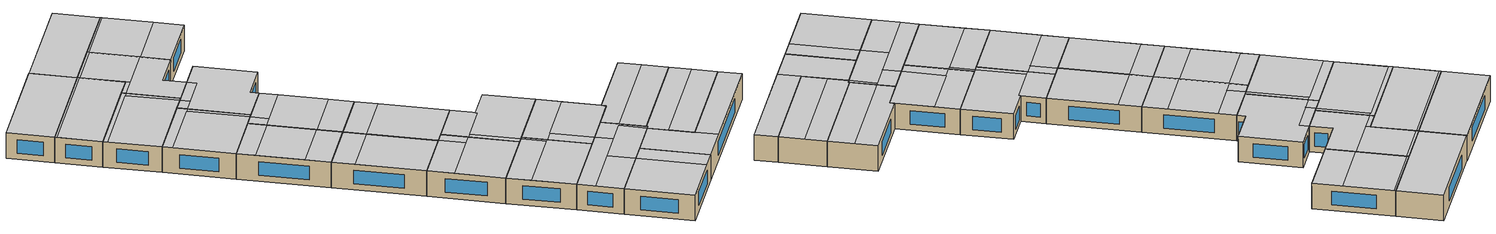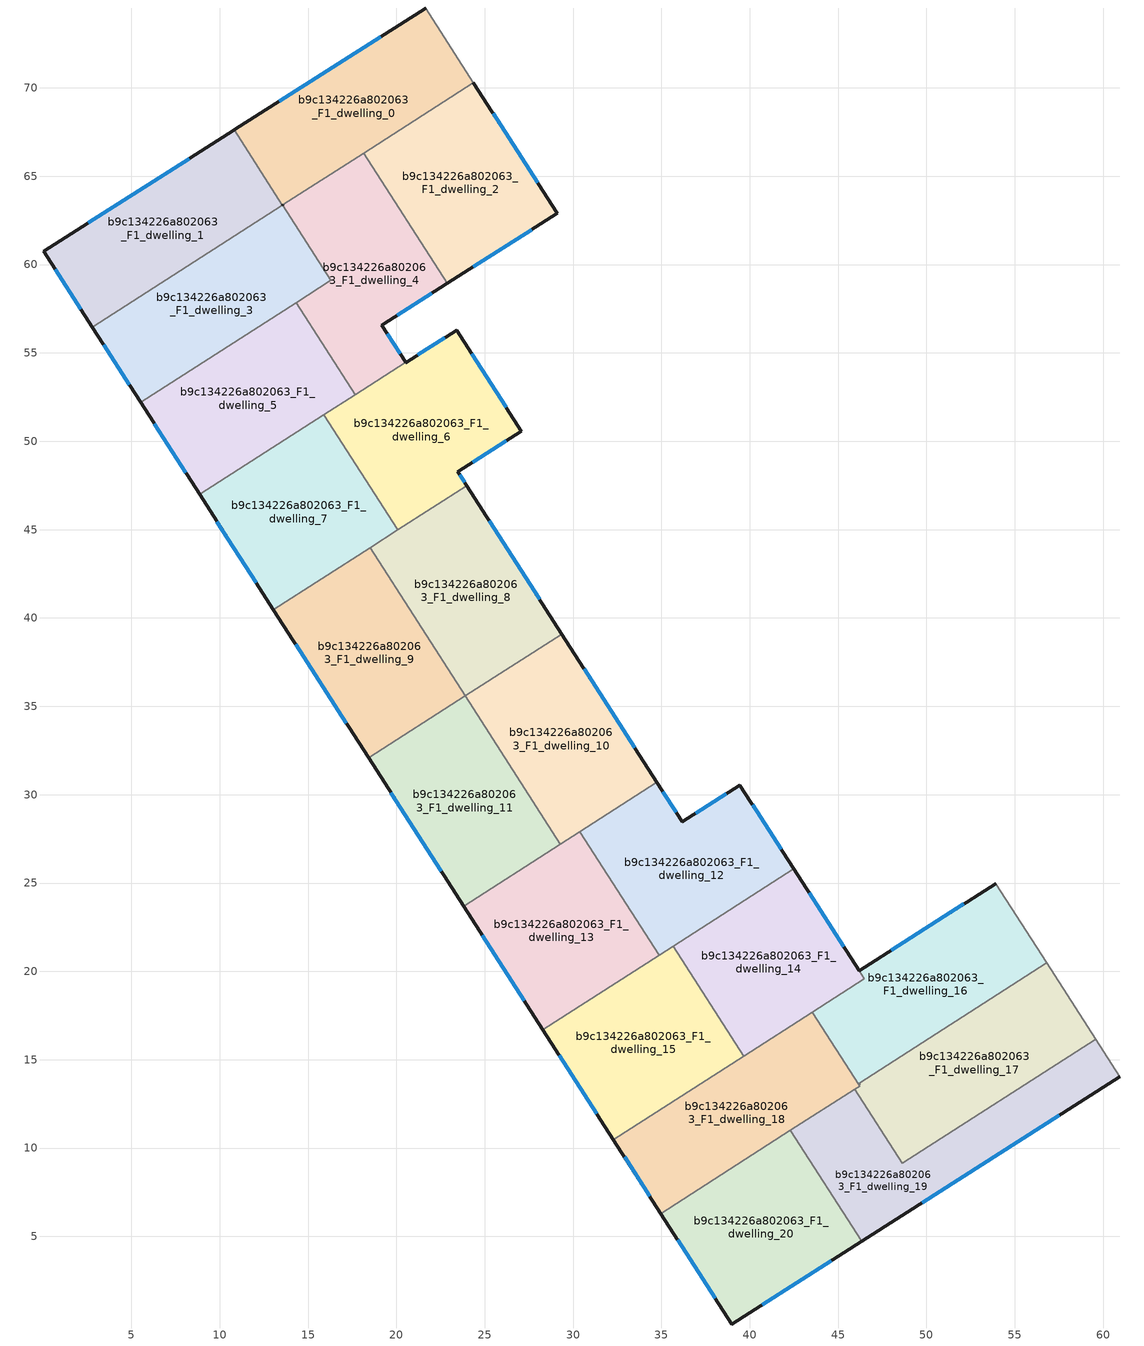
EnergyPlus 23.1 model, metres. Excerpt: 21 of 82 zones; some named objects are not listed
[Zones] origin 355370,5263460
b9c134226a802063_F1_dwelling_0
 floor to b9c134226a802063_F0_dwelling_0 (EU_floor_Construction): 21.65,74.52 24.36,70.3 13.58,63.38 13.56,63.37 10.83,67.62 z3
 wall outside (EU_wall_Construction): 21.65,74.52 10.83,67.62 / 13.56,63.37 13.58,63.38 z3:6
 wall adiabatic (EU_wall_Construction): 24.36,70.3 21.65,74.52 z3:6
 wall to b9c134226a802063_F1_dwelling_1 (EU_wall_Construction): 10.83,67.62 13.56,63.37 z3:6
 wall to b9c134226a802063_F1_dwelling_2 (EU_wall_Construction): 18.15,66.31 24.36,70.3 z3:6
 wall to b9c134226a802063_F1_dwelling_4 (EU_wall_Construction): 13.58,63.38 18.15,66.31 z3:6
 window (EU_Window_Construction): 19.11,72.9 13.37,69.24 z3.7:5.3
 ceiling to b9c134226a802063_F2_dwelling_0 (EU_floor_Construction): 24.36,70.3 21.65,74.52 10.83,67.62 13.56,63.37 13.58,63.38 z6
b9c134226a802063_F1_dwelling_1
 floor to b9c134226a802063_F0_dwelling_1 (EU_floor_Construction): 10.83,67.62 13.56,63.37 13.54,63.35 2.79,56.46 0.04,60.74 10.81,67.61 z3
 wall outside (EU_wall_Construction): 10.83,67.62 10.81,67.61 0.04,60.74 2.79,56.46 z3:6
 wall to b9c134226a802063_F1_dwelling_3 (EU_wall_Construction): 2.79,56.46 13.54,63.35 13.56,63.37 z3:6
 window (EU_Window_Construction): 8.28,66 2.57,62.36 / 0.69,59.74 2.15,57.46 z3.7:5.3
 ceiling to b9c134226a802063_F2_dwelling_1 (EU_floor_Construction): 13.54,63.35 10.81,67.61 0.04,60.74 2.79,56.46 z6
 ceiling to b9c134226a802063_F2_dwelling_0 (EU_floor_Construction): 13.54,63.35 13.56,63.37 10.83,67.62 10.81,67.61 z6
b9c134226a802063_F1_dwelling_10
 floor to b9c134226a802063_F0_dwelling_10 (EU_floor_Construction): 29.37,39.09 34.75,30.7 29.28,27.19 23.9,35.58 z3
 wall outside (EU_wall_Construction): 34.75,30.7 29.37,39.09 z3:6
 wall to b9c134226a802063_F1_dwelling_11 (EU_wall_Construction): 23.9,35.58 29.28,27.19 z3:6
 wall to b9c134226a802063_F1_dwelling_8 (EU_wall_Construction): 29.37,39.09 23.9,35.58 z3:6
 wall to b9c134226a802063_F1_dwelling_12 (EU_wall_Construction): 30.39,27.9 34.75,30.7 z3:6
 wall to b9c134226a802063_F1_dwelling_13 (EU_wall_Construction): 29.28,27.19 30.39,27.9 z3:6
 window (EU_Window_Construction): 33.49,32.67 30.63,37.12 z3.7:5.3
 ceiling to b9c134226a802063_F2_dwelling_10 (EU_floor_Construction): 34.75,30.7 30.71,36.99 25.28,33.51 29.32,27.22 z6
 ceiling to b9c134226a802063_F2_dwelling_11 (EU_floor_Construction): 29.32,27.22 25.28,33.51 25.24,33.49 29.28,27.19 z6
 ceiling to b9c134226a802063_F2_dwelling_9 (EU_floor_Construction): 30.71,36.99 29.37,39.09 23.9,35.58 25.24,33.49 z6
b9c134226a802063_F1_dwelling_11
 floor to b9c134226a802063_F0_dwelling_11 (EU_floor_Construction): 23.9,35.58 29.28,27.19 23.82,23.68 18.43,32.08 z3
 wall outside (EU_wall_Construction): 18.43,32.08 23.82,23.68 z3:6
 wall to b9c134226a802063_F1_dwelling_9 (EU_wall_Construction): 23.9,35.58 18.43,32.08 z3:6
 wall to b9c134226a802063_F1_dwelling_13 (EU_wall_Construction): 23.82,23.68 29.28,27.19 z3:6
 window (EU_Window_Construction): 19.7,30.11 22.55,25.65 z3.7:5.3
 ceiling to b9c134226a802063_F2_dwelling_11 (EU_floor_Construction): 29.28,27.19 25.24,33.49 19.78,29.98 23.82,23.68 z6
 ceiling to b9c134226a802063_F2_dwelling_9 (EU_floor_Construction): 25.24,33.49 23.9,35.58 18.43,32.08 19.78,29.98 z6
b9c134226a802063_F1_dwelling_12
 floor to b9c134226a802063_F0_dwelling_12 (EU_floor_Construction): 39.45,30.55 42.49,25.81 34.87,20.92 30.39,27.9 34.75,30.7 36.18,28.47 z3
 wall outside (EU_wall_Construction): 42.49,25.81 39.45,30.55 36.18,28.47 34.75,30.7 z3:6
 wall to b9c134226a802063_F1_dwelling_13 (EU_wall_Construction): 30.39,27.9 34.87,20.92 z3:6
 wall to b9c134226a802063_F1_dwelling_14 (EU_wall_Construction): 35.66,21.43 42.49,25.81 z3:6
 wall to b9c134226a802063_F1_dwelling_15 (EU_wall_Construction): 34.87,20.92 35.66,21.43 z3:6
 window (EU_Window_Construction): 35.84,28.99 35.09,30.17 / 38.68,30.06 36.95,28.96 / 41.77,26.92 40.16,29.43 z3.7:5.3
 ceiling to b9c134226a802063_F2_dwelling_12 (EU_floor_Construction): 42.49,25.81 39.45,30.55 36.18,28.47 36.32,28.24 32.49,25.78 35.39,21.26 z6
 ceiling to b9c134226a802063_F2_dwelling_10 (EU_floor_Construction): 36.32,28.24 34.75,30.7 30.39,27.9 31.96,25.45 z6
 ceiling to b9c134226a802063_F2_dwelling_13 (EU_floor_Construction): 35.39,21.26 32.49,25.78 31.96,25.45 34.87,20.92 z6
b9c134226a802063_F1_dwelling_13
 floor to b9c134226a802063_F0_dwelling_13 (EU_floor_Construction): 30.39,27.9 34.87,20.92 28.29,16.7 23.82,23.68 z3
 wall outside (EU_wall_Construction): 23.82,23.68 28.29,16.7 z3:6
 wall to b9c134226a802063_F1_dwelling_15 (EU_wall_Construction): 28.29,16.7 34.87,20.92 z3:6
 window (EU_Window_Construction): 24.87,22.04 27.24,18.34 z3.7:5.3
 ceiling to b9c134226a802063_F2_dwelling_13 (EU_floor_Construction): 34.87,20.92 31.96,25.45 25.39,21.23 28.29,16.7 z6
 ceiling to b9c134226a802063_F2_dwelling_11 (EU_floor_Construction): 30.9,24.76 29.32,27.22 23.82,23.68 25.39,21.23 z6
 ceiling to b9c134226a802063_F2_dwelling_10 (EU_floor_Construction): 31.96,25.45 30.39,27.9 29.32,27.22 30.9,24.76 z6
b9c134226a802063_F1_dwelling_14
 floor to b9c134226a802063_F0_dwelling_14 (EU_floor_Construction): 42.49,25.81 46.48,19.58 39.66,15.21 35.66,21.43 z3
 wall outside (EU_wall_Construction): 46.19,20.04 42.49,25.81 z3:6
 wall to b9c134226a802063_F1_dwelling_15 (EU_wall_Construction): 35.66,21.43 39.66,15.21 z3:6
 wall to b9c134226a802063_F1_dwelling_16 (EU_wall_Construction): 46.48,19.59 46.19,20.04 / 43.54,17.7 46.48,19.58 z3:6
 wall to b9c134226a802063_F1_dwelling_18 (EU_wall_Construction): 39.66,15.21 43.54,17.7 z3:6
 window (EU_Window_Construction): 45.32,21.4 43.36,24.46 z3.7:5.3
 ceiling to b9c134226a802063_F2_dwelling_14 (EU_floor_Construction): 46.48,19.58 43.94,23.55 38.29,19.92 40.83,15.96 z6
 ceiling to b9c134226a802063_F2_dwelling_12 (EU_floor_Construction): 43.94,23.55 42.49,25.81 35.66,21.43 37.12,19.17 z6
 ceiling to b9c134226a802063_F2_dwelling_15 (EU_floor_Construction): 40.83,15.96 38.29,19.92 37.12,19.17 39.66,15.21 z6
b9c134226a802063_F1_dwelling_15
 floor to b9c134226a802063_F0_dwelling_15 (EU_floor_Construction): 35.66,21.43 39.66,15.21 32.29,10.48 28.29,16.7 z3
 wall outside (EU_wall_Construction): 28.29,16.7 32.29,10.48 z3:6
 wall to b9c134226a802063_F1_dwelling_18 (EU_wall_Construction): 32.29,10.48 39.66,15.21 z3:6
 window (EU_Window_Construction): 29.23,15.24 31.35,11.94 z3.7:5.3
 ceiling adiabatic (EU_roof_Construction): 39.66,15.21 37.12,19.17 29.74,14.44 32.29,10.48 z6
 ceiling to b9c134226a802063_F2_dwelling_13 (EU_floor_Construction): 36.84,18.99 35.39,21.26 28.29,16.7 29.74,14.44 z6
 ceiling to b9c134226a802063_F2_dwelling_12 (EU_floor_Construction): 37.12,19.17 35.66,21.43 35.39,21.26 36.84,18.99 z6
b9c134226a802063_F1_dwelling_16
 floor to b9c134226a802063_F0_dwelling_16 (EU_floor_Construction): 53.92,24.97 56.81,20.48 46.19,13.66 46.24,13.58 46.2,13.55 43.54,17.7 46.48,19.59 46.19,20.04 z3
 wall outside (EU_wall_Construction): 53.92,24.97 46.19,20.04 z3:6
 wall adiabatic (EU_wall_Construction): 56.81,20.48 53.92,24.97 z3:6
 wall to b9c134226a802063_F1_dwelling_17 (EU_wall_Construction): 46.2,13.55 46.24,13.58 46.19,13.66 56.81,20.48 z3:6
 wall to b9c134226a802063_F1_dwelling_18 (EU_wall_Construction): 43.54,17.7 46.2,13.55 z3:6
 window (EU_Window_Construction): 52.11,23.81 48.01,21.2 z3.7:5.3
 ceiling adiabatic (EU_roof_Construction): 56.81,20.48 55.28,22.86 44.61,16.02 46.2,13.55 46.24,13.58 46.19,13.66 z6
 ceiling to b9c134226a802063_F2_dwelling_14 (EU_floor_Construction): 55.28,22.86 53.92,24.97 46.19,20.04 46.48,19.59 43.54,17.7 44.61,16.02 z6
b9c134226a802063_F1_dwelling_17
 floor to b9c134226a802063_F0_dwelling_17 (EU_floor_Construction): 56.81,20.48 59.58,16.16 48.62,9.13 45.93,13.32 46.22,13.51 46.2,13.55 46.24,13.58 46.19,13.66 z3
 wall to b9c134226a802063_F1_dwelling_19 (EU_wall_Construction): 45.93,13.32 48.62,9.13 59.58,16.16 z3:6
 wall adiabatic (EU_wall_Construction): 59.58,16.16 56.81,20.48 z3:6
 wall to b9c134226a802063_F1_dwelling_18 (EU_wall_Construction): 46.2,13.55 46.22,13.51 45.93,13.32 z3:6
 ceiling to b9c134226a802063_F2_dwelling_18 (EU_floor_Construction): 59.58,16.16 58.1,18.47 47.18,11.46 48.66,9.16 z6
 ceiling to b9c134226a802063_F2_dwelling_17 (EU_floor_Construction): 48.66,9.16 47.18,11.46 47.14,11.44 48.62,9.13 z6
 ceiling to b9c134226a802063_F2_dwelling_16 (EU_floor_Construction): 58.1,18.47 56.81,20.48 46.19,13.66 46.24,13.58 46.2,13.55 46.22,13.51 45.93,13.32 47.14,11.44 47.18,11.46 z6
b9c134226a802063_F1_dwelling_18
 floor to b9c134226a802063_F0_dwelling_18 (EU_floor_Construction): 43.54,17.7 46.22,13.51 34.97,6.29 32.29,10.48 z3
 wall outside (EU_wall_Construction): 32.29,10.48 34.97,6.29 z3:6
 wall to b9c134226a802063_F1_dwelling_20 (EU_wall_Construction): 34.97,6.29 42.3,11 z3:6
 wall to b9c134226a802063_F1_dwelling_19 (EU_wall_Construction): 42.3,11 45.93,13.32 z3:6
 window (EU_Window_Construction): 32.92,9.5 34.34,7.28 z3.7:5.3
 ceiling to b9c134226a802063_F2_dwelling_17 (EU_floor_Construction): 45.93,13.32 44.32,15.83 38.85,12.33 40.47,9.82 z6
 ceiling to b9c134226a802063_F2_dwelling_19 (EU_floor_Construction): 40.47,9.82 38.85,12.33 33.36,8.81 34.97,6.29 z6
 ceiling to b9c134226a802063_F2_dwelling_15 (EU_floor_Construction): 41.91,14.29 40.83,15.96 32.29,10.48 33.36,8.81 z6
 ceiling to b9c134226a802063_F2_dwelling_14 (EU_floor_Construction): 44.61,16.02 43.54,17.7 40.83,15.96 41.91,14.29 z6
 ceiling to b9c134226a802063_F2_dwelling_16 (EU_floor_Construction): 46.22,13.51 44.61,16.02 44.32,15.83 45.93,13.32 z6
b9c134226a802063_F1_dwelling_19
 floor to b9c134226a802063_F0_dwelling_19 (EU_floor_Construction): 59.58,16.16 60.94,14.04 46.33,4.73 42.3,11 45.93,13.32 48.62,9.13 z3
 wall outside (EU_wall_Construction): 46.33,4.73 60.94,14.04 z3:6
 wall adiabatic (EU_wall_Construction): 60.94,14.04 59.58,16.16 z3:6
 wall to b9c134226a802063_F1_dwelling_20 (EU_wall_Construction): 42.3,11 46.33,4.73 z3:6
 window (EU_Window_Construction): 49.76,6.91 57.51,11.85 z3.7:5.3
 ceiling to b9c134226a802063_F2_dwelling_17 (EU_floor_Construction): 50,7.07 48.66,9.16 48.62,9.13 45.93,13.32 42.3,11 46.33,4.73 z6
 ceiling to b9c134226a802063_F2_dwelling_18 (EU_floor_Construction): 60.94,14.04 59.58,16.16 48.66,9.16 50,7.07 z6
b9c134226a802063_F1_dwelling_2
 floor to b9c134226a802063_F0_dwelling_2 (EU_floor_Construction): 24.36,70.3 29.11,62.91 22.88,58.94 18.15,66.31 z3
 wall outside (EU_wall_Construction): 22.88,58.94 29.11,62.91 24.36,70.3 z3:6
 wall to b9c134226a802063_F1_dwelling_4 (EU_wall_Construction): 18.15,66.31 22.88,58.94 z3:6
 window (EU_Window_Construction): 24.35,59.87 27.65,61.97 / 28,64.64 25.48,68.56 z3.7:5.3
 ceiling to b9c134226a802063_F2_dwelling_2 (EU_floor_Construction): 27.37,65.62 24.5,70.08 18.29,66.1 21.15,61.63 z6
 ceiling to b9c134226a802063_F2_dwelling_0 (EU_floor_Construction): 24.5,70.08 24.36,70.3 18.15,66.31 18.29,66.1 z6
 ceiling adiabatic (EU_roof_Construction): 29.11,62.91 27.37,65.62 21.15,61.63 22.88,58.94 z6
b9c134226a802063_F1_dwelling_20
 floor to b9c134226a802063_F0_dwelling_20 (EU_floor_Construction): 42.3,11 46.33,4.73 38.98,0.04 34.97,6.29 z3
 wall outside (EU_wall_Construction): 34.97,6.29 38.98,0.04 46.33,4.73 z3:6
 window (EU_Window_Construction): 40.7,1.14 44.6,3.63 / 35.91,4.83 38.04,1.51 z3.7:5.3
 ceiling to b9c134226a802063_F2_dwelling_19 (EU_floor_Construction): 44.48,3.55 40.47,9.82 34.97,6.29 38.98,0.04 z6
 ceiling to b9c134226a802063_F2_dwelling_17 (EU_floor_Construction): 46.33,4.73 42.3,11 40.47,9.82 44.48,3.55 z6
b9c134226a802063_F1_dwelling_3
 floor to b9c134226a802063_F0_dwelling_3 (EU_floor_Construction): 13.56,63.37 16.29,59.11 5.52,52.2 2.79,56.46 13.54,63.35 z3
 wall outside (EU_wall_Construction): 2.79,56.46 5.52,52.2 z3:6
 wall to b9c134226a802063_F1_dwelling_4 (EU_wall_Construction): 14.32,57.85 16.29,59.11 13.56,63.36 z3:6
 wall to b9c134226a802063_F1_dwelling_5 (EU_wall_Construction): 5.52,52.2 14.32,57.85 z3:6
 window (EU_Window_Construction): 3.43,55.46 4.88,53.2 z3.7:5.3
 ceiling to b9c134226a802063_F2_dwelling_3 (EU_floor_Construction): 16.29,59.11 13.7,63.15 2.93,56.25 5.52,52.2 z6
 ceiling to b9c134226a802063_F2_dwelling_1 (EU_floor_Construction): 13.68,63.14 13.54,63.35 2.79,56.46 2.93,56.25 z6
b9c134226a802063_F1_dwelling_4
 floor to b9c134226a802063_F0_dwelling_4 (EU_floor_Construction): 18.15,66.31 22.88,58.94 19.18,56.58 20.53,54.47 17.67,52.64 14.32,57.85 16.29,59.11 13.56,63.37 13.58,63.38 z3
 wall outside (EU_wall_Construction): 20.53,54.47 19.18,56.58 22.88,58.94 / 13.58,63.38 13.56,63.37 z3:6
 wall to b9c134226a802063_F1_dwelling_5 (EU_wall_Construction): 14.32,57.85 17.67,52.64 z3:6
 wall to b9c134226a802063_F1_dwelling_6 (EU_wall_Construction): 17.67,52.64 20.53,54.47 z3:6
 window (EU_Window_Construction): 20.05,57.13 22.01,58.38 / 20.21,54.97 19.5,56.08 z3.7:5.3
 ceiling adiabatic (EU_roof_Construction): 20.52,54.47 19.18,56.58 22.88,58.94 21.15,61.63 14.6,57.42 17.67,52.64 z6; 21.15,61.63 18.29,66.1 13.72,63.17 16.58,58.7 z6
 ceiling to b9c134226a802063_F2_dwelling_3 (EU_floor_Construction): 16.58,58.7 13.72,63.17 13.7,63.15 16.29,59.11 14.32,57.85 14.6,57.42 z6
 ceiling to b9c134226a802063_F2_dwelling_0 (EU_floor_Construction): 18.29,66.1 18.15,66.31 13.58,63.38 13.56,63.37 13.7,63.15 z6
b9c134226a802063_F1_dwelling_5
 floor to b9c134226a802063_F0_dwelling_5 (EU_floor_Construction): 14.32,57.85 17.67,52.64 8.86,46.99 5.52,52.2 z3
 wall outside (EU_wall_Construction): 5.52,52.2 8.86,46.99 z3:6
 wall to b9c134226a802063_F1_dwelling_7 (EU_wall_Construction): 8.86,46.99 15.91,51.51 z3:6
 wall to b9c134226a802063_F1_dwelling_6 (EU_wall_Construction): 15.91,51.51 17.67,52.64 z3:6
 window (EU_Window_Construction): 6.31,50.98 8.08,48.21 z3.7:5.3
 ceiling to b9c134226a802063_F2_dwelling_5 (EU_floor_Construction): 17.26,52.37 14.19,57.16 5.79,51.78 8.87,46.99 z6
 ceiling to b9c134226a802063_F2_dwelling_3 (EU_floor_Construction): 14.6,57.42 14.32,57.85 5.52,52.2 5.79,51.78 z6
 ceiling to b9c134226a802063_F2_dwelling_4 (EU_floor_Construction): 17.67,52.64 14.6,57.42 14.19,57.16 17.26,52.37 z6
b9c134226a802063_F1_dwelling_6
 floor to b9c134226a802063_F0_dwelling_6 (EU_floor_Construction): 23.41,56.29 27.07,50.58 23.47,48.29 23.98,47.49 20.09,44.99 15.91,51.51 20.53,54.47 20.54,54.45 z3
 wall outside (EU_wall_Construction): 23.98,47.49 23.47,48.29 27.07,50.58 23.41,56.29 20.54,54.45 20.53,54.47 z3:6
 wall to b9c134226a802063_F1_dwelling_7 (EU_wall_Construction): 15.91,51.51 20.09,44.99 z3:6
 wall to b9c134226a802063_F1_dwelling_8 (EU_wall_Construction): 20.09,44.99 23.98,47.49 z3:6
 window (EU_Window_Construction): 22.74,55.86 21.21,54.88 / 26.21,51.92 24.27,54.95 / 24.31,48.83 26.22,50.04 / 23.86,47.67 23.59,48.1 z3.7:5.3
 ceiling to b9c134226a802063_F2_dwelling_6 (EU_floor_Construction): 23.98,47.49 23.47,48.29 27.07,50.58 23.41,56.29 20.54,54.45 21.14,53.52 16.52,50.55 20.09,44.99 z6
 ceiling to b9c134226a802063_F2_dwelling_4 (EU_floor_Construction): 21.13,53.52 20.52,54.47 17.26,52.37 17.87,51.42 z6
 ceiling to b9c134226a802063_F2_dwelling_5 (EU_floor_Construction): 17.87,51.42 17.26,52.37 15.91,51.51 16.52,50.55 z6
b9c134226a802063_F1_dwelling_7
 floor to b9c134226a802063_F0_dwelling_7 (EU_floor_Construction): 15.91,51.51 20.09,44.99 13.05,40.47 8.86,46.99 z3
 wall outside (EU_wall_Construction): 8.86,46.99 13.05,40.47 z3:6
 wall to b9c134226a802063_F1_dwelling_9 (EU_wall_Construction): 13.05,40.47 18.51,43.98 z3:6
 wall to b9c134226a802063_F1_dwelling_8 (EU_wall_Construction): 18.51,43.98 20.09,44.99 z3:6
 window (EU_Window_Construction): 9.85,45.46 12.06,42 z3.7:5.3
 ceiling to b9c134226a802063_F2_dwelling_7 (EU_floor_Construction): 19.7,44.74 16.13,50.3 9.48,46.04 13.05,40.47 z6
 ceiling to b9c134226a802063_F2_dwelling_5 (EU_floor_Construction): 16.52,50.55 15.91,51.51 8.87,46.99 9.48,46.04 z6
 ceiling to b9c134226a802063_F2_dwelling_6 (EU_floor_Construction): 20.09,44.99 16.52,50.55 16.13,50.3 19.7,44.74 z6
b9c134226a802063_F1_dwelling_8
 floor to b9c134226a802063_F0_dwelling_8 (EU_floor_Construction): 23.98,47.49 29.37,39.09 23.9,35.58 18.51,43.98 z3
 wall outside (EU_wall_Construction): 29.37,39.09 23.98,47.49 z3:6
 wall to b9c134226a802063_F1_dwelling_9 (EU_wall_Construction): 18.51,43.98 23.9,35.58 z3:6
 window (EU_Window_Construction): 28.1,41.06 25.25,45.51 z3.7:5.3
 ceiling to b9c134226a802063_F2_dwelling_8 (EU_floor_Construction): 27.88,41.4 25.06,45.81 19.59,42.3 22.42,37.89 z6
 ceiling to b9c134226a802063_F2_dwelling_6 (EU_floor_Construction): 25.06,45.81 23.98,47.49 19.7,44.74 20.77,43.06 z6
 ceiling to b9c134226a802063_F2_dwelling_7 (EU_floor_Construction): 20.77,43.06 19.7,44.74 18.51,43.98 19.59,42.3 z6
 ceiling adiabatic (EU_roof_Construction): 29.37,39.09 27.88,41.4 22.42,37.89 23.9,35.58 z6
b9c134226a802063_F1_dwelling_9
 floor to b9c134226a802063_F0_dwelling_9 (EU_floor_Construction): 18.51,43.98 23.9,35.58 18.43,32.08 13.05,40.47 z3
 wall outside (EU_wall_Construction): 13.05,40.47 18.43,32.08 z3:6
 window (EU_Window_Construction): 14.31,38.5 17.17,34.05 z3.7:5.3
 ceiling adiabatic (EU_roof_Construction): 23.9,35.58 22.42,37.89 16.95,34.39 18.43,32.08 z6
 ceiling to b9c134226a802063_F2_dwelling_7 (EU_floor_Construction): 19.59,42.3 18.51,43.98 13.05,40.47 14.12,38.79 z6
 ceiling to b9c134226a802063_F2_dwelling_8 (EU_floor_Construction): 22.42,37.89 19.59,42.3 14.12,38.79 16.95,34.39 z6
[Building]
EU S2 Campaign: North Axis=0; Terrain=City; Solar Distribution=FullExterior
[Site:Location]
Budapest.Ferenc.Liszt.Intl.AP: Latitude=47.437; Longitude=19.256; Time Zone=1; Elevation=185
[SizingPeriod:WeatherFileDays]
AnnualSizingPeriod: Begin Month=1; Begin Day of Month=1; End Month=12; End Day of Month=31; Day of Week for Start Day=Monday; Use Weather File Daylight Saving Period=No; Use Weather File Rain and Snow Indicators=No
[MATERIAL]
EU_InternalMass_Material: Roughness=MediumRough; Thickness=0.1; Conductivity=1; Density=1800; Specific Heat=900; Thermal Absorptance=0.9; Solar Absorptance=0.7; Visible Absorptance=0.7
[MATERIAL:NOMASS] Roughness=MediumRough; Thermal Absorptance=0.9; Solar Absorptance=0.7; Visible Absorptance=0.7
Name | Thermal Resistance
EU_wall_NoMass | 0.832559
EU_roof_NoMass | 1.39638
EU_floor_NoMass | 0.872794
[WINDOWMATERIAL:SIMPLEGLAZINGSYSTEM]
EU_Window_SimpleGlazing: UFactor=2.79869; Solar Heat Gain Coefficient=0.75; Visible Transmittance=0.75
[CONSTRUCTION]
EU_wall_Construction: EU_wall_NoMass
EU_roof_Construction: EU_roof_NoMass
EU_floor_Construction: EU_floor_NoMass
EU_Window_Construction: EU_Window_SimpleGlazing
EU_InternalMass_Construction: EU_InternalMass_Material
[ZONE] Type=1; Multiplier=1; Ceiling Height=autocalculate; Floor Area=autocalculate; Part of Total Floor Area=Yes
Name | Volume
b9c134226a802063_F1_dwelling_0 | 193.973
b9c134226a802063_F1_dwelling_1 | 194.695
b9c134226a802063_F1_dwelling_10 | 194.35
b9c134226a802063_F1_dwelling_11 | 194.342
b9c134226a802063_F1_dwelling_12 | 194.314
b9c134226a802063_F1_dwelling_13 | 194.313
b9c134226a802063_F1_dwelling_14 | 179.808
b9c134226a802063_F1_dwelling_15 | 194.298
b9c134226a802063_F1_dwelling_16 | 197.928
b9c134226a802063_F1_dwelling_17 | 199.997
b9c134226a802063_F1_dwelling_18 | 199.533
b9c134226a802063_F1_dwelling_19 | 194.311
b9c134226a802063_F1_dwelling_2 | 194.329
b9c134226a802063_F1_dwelling_20 | 194.336
b9c134226a802063_F1_dwelling_3 | 193.959
b9c134226a802063_F1_dwelling_4 | 194.691
b9c134226a802063_F1_dwelling_5; b9c134226a802063_F1_dwelling_7 | 194.322
b9c134226a802063_F1_dwelling_6 | 194.316
b9c134226a802063_F1_dwelling_8 | 194.34
b9c134226a802063_F1_dwelling_9 | 194.299
[INTERNALMASS] Construction=EU_InternalMass_Construction
Name | Zone or ZoneList | Surface Area
b9c134226a802063_F1_dwelling_0_EU_InternalMass | b9c134226a802063_F1_dwelling_0 | 64.6552
b9c134226a802063_F1_dwelling_1_EU_InternalMass | b9c134226a802063_F1_dwelling_1 | 64.8976
b9c134226a802063_F1_dwelling_2_EU_InternalMass | b9c134226a802063_F1_dwelling_2 | 64.7755
b9c134226a802063_F1_dwelling_3_EU_InternalMass | b9c134226a802063_F1_dwelling_3 | 64.6527
b9c134226a802063_F1_dwelling_4_EU_InternalMass | b9c134226a802063_F1_dwelling_4 | 64.897
b9c134226a802063_F1_dwelling_5_EU_InternalMass | b9c134226a802063_F1_dwelling_5 | 64.7742
b9c134226a802063_F1_dwelling_6_EU_InternalMass | b9c134226a802063_F1_dwelling_6 | 64.773
b9c134226a802063_F1_dwelling_7_EU_InternalMass | b9c134226a802063_F1_dwelling_7 | 64.7745
b9c134226a802063_F1_dwelling_8_EU_InternalMass | b9c134226a802063_F1_dwelling_8 | 64.78
b9c134226a802063_F1_dwelling_9_EU_InternalMass | b9c134226a802063_F1_dwelling_9 | 64.7676
b9c134226a802063_F1_dwelling_10_EU_InternalMass | b9c134226a802063_F1_dwelling_10 | 64.7844
b9c134226a802063_F1_dwelling_11_EU_InternalMass | b9c134226a802063_F1_dwelling_11 | 64.7814
b9c134226a802063_F1_dwelling_12_EU_InternalMass | b9c134226a802063_F1_dwelling_12 | 64.772
b9c134226a802063_F1_dwelling_13_EU_InternalMass | b9c134226a802063_F1_dwelling_13 | 64.7711
b9c134226a802063_F1_dwelling_14_EU_InternalMass | b9c134226a802063_F1_dwelling_14 | 59.955
b9c134226a802063_F1_dwelling_15_EU_InternalMass | b9c134226a802063_F1_dwelling_15 | 64.7697
b9c134226a802063_F1_dwelling_16_EU_InternalMass | b9c134226a802063_F1_dwelling_16 | 65.9678
b9c134226a802063_F1_dwelling_17_EU_InternalMass | b9c134226a802063_F1_dwelling_17 | 66.6685
b9c134226a802063_F1_dwelling_18_EU_InternalMass | b9c134226a802063_F1_dwelling_18 | 66.5134
b9c134226a802063_F1_dwelling_19_EU_InternalMass | b9c134226a802063_F1_dwelling_19 | 64.7705
b9c134226a802063_F1_dwelling_20_EU_InternalMass | b9c134226a802063_F1_dwelling_20 | 64.7795
[OTHEREQUIPMENT] Fuel Type=Electricity; Design Level Calculation Method=Watts/Area; Power per Zone Floor Area=1; Fraction Latent=0; Fraction Radiant=0; Fraction Lost=0; Carbon Dioxide Generation Rate=0; EndUse Subcategory=EU_Step8_InternalGains
Name | Zone or ZoneList or Space or SpaceList | Schedule
EU_Step8_InternalGain_b9c134226a802063_F1_dwelling_0_f000 | b9c134226a802063_F1_dwelling_0 | EU_Step8_GainSchedule_b9c134226a802063_F1_dwelling_0_f000
EU_Step8_InternalGain_b9c134226a802063_F1_dwelling_1_f000 | b9c134226a802063_F1_dwelling_1 | EU_Step8_GainSchedule_b9c134226a802063_F1_dwelling_1_f000
EU_Step8_InternalGain_b9c134226a802063_F1_dwelling_2_f000 | b9c134226a802063_F1_dwelling_2 | EU_Step8_GainSchedule_b9c134226a802063_F1_dwelling_2_f000
EU_Step8_InternalGain_b9c134226a802063_F1_dwelling_3_f000 | b9c134226a802063_F1_dwelling_3 | EU_Step8_GainSchedule_b9c134226a802063_F1_dwelling_3_f000
EU_Step8_InternalGain_b9c134226a802063_F1_dwelling_4_f000 | b9c134226a802063_F1_dwelling_4 | EU_Step8_GainSchedule_b9c134226a802063_F1_dwelling_4_f000
EU_Step8_InternalGain_b9c134226a802063_F1_dwelling_5_f000 | b9c134226a802063_F1_dwelling_5 | EU_Step8_GainSchedule_b9c134226a802063_F1_dwelling_5_f000
EU_Step8_InternalGain_b9c134226a802063_F1_dwelling_6_f000 | b9c134226a802063_F1_dwelling_6 | EU_Step8_GainSchedule_b9c134226a802063_F1_dwelling_6_f000
EU_Step8_InternalGain_b9c134226a802063_F1_dwelling_7_f000 | b9c134226a802063_F1_dwelling_7 | EU_Step8_GainSchedule_b9c134226a802063_F1_dwelling_7_f000
EU_Step8_InternalGain_b9c134226a802063_F1_dwelling_8_f000 | b9c134226a802063_F1_dwelling_8 | EU_Step8_GainSchedule_b9c134226a802063_F1_dwelling_8_f000
EU_Step8_InternalGain_b9c134226a802063_F1_dwelling_9_f000 | b9c134226a802063_F1_dwelling_9 | EU_Step8_GainSchedule_b9c134226a802063_F1_dwelling_9_f000
EU_Step8_InternalGain_b9c134226a802063_F1_dwelling_10_f000 | b9c134226a802063_F1_dwelling_10 | EU_Step8_GainSchedule_b9c134226a802063_F1_dwelling_10_f000
EU_Step8_InternalGain_b9c134226a802063_F1_dwelling_11_f000 | b9c134226a802063_F1_dwelling_11 | EU_Step8_GainSchedule_b9c134226a802063_F1_dwelling_11_f000
EU_Step8_InternalGain_b9c134226a802063_F1_dwelling_12_f000 | b9c134226a802063_F1_dwelling_12 | EU_Step8_GainSchedule_b9c134226a802063_F1_dwelling_12_f000
EU_Step8_InternalGain_b9c134226a802063_F1_dwelling_13_f000 | b9c134226a802063_F1_dwelling_13 | EU_Step8_GainSchedule_b9c134226a802063_F1_dwelling_13_f000
EU_Step8_InternalGain_b9c134226a802063_F1_dwelling_14_f000 | b9c134226a802063_F1_dwelling_14 | EU_Step8_GainSchedule_b9c134226a802063_F1_dwelling_14_f000
EU_Step8_InternalGain_b9c134226a802063_F1_dwelling_15_f000 | b9c134226a802063_F1_dwelling_15 | EU_Step8_GainSchedule_b9c134226a802063_F1_dwelling_15_f000
EU_Step8_InternalGain_b9c134226a802063_F1_dwelling_16_f000 | b9c134226a802063_F1_dwelling_16 | EU_Step8_GainSchedule_b9c134226a802063_F1_dwelling_16_f000
EU_Step8_InternalGain_b9c134226a802063_F1_dwelling_17_f000 | b9c134226a802063_F1_dwelling_17 | EU_Step8_GainSchedule_b9c134226a802063_F1_dwelling_17_f000
EU_Step8_InternalGain_b9c134226a802063_F1_dwelling_18_f000 | b9c134226a802063_F1_dwelling_18 | EU_Step8_GainSchedule_b9c134226a802063_F1_dwelling_18_f000
EU_Step8_InternalGain_b9c134226a802063_F1_dwelling_19_f000 | b9c134226a802063_F1_dwelling_19 | EU_Step8_GainSchedule_b9c134226a802063_F1_dwelling_19_f000
EU_Step8_InternalGain_b9c134226a802063_F1_dwelling_20_f000 | b9c134226a802063_F1_dwelling_20 | EU_Step8_GainSchedule_b9c134226a802063_F1_dwelling_20_f000
[ZONEVENTILATION:DESIGNFLOWRATE] Schedule=EU_AlwaysOn; Design Flow Rate Calculation Method=AirChanges/Hour; Air Changes per Hour=0.475469; Ventilation Type=Natural; Fan Pressure Rise=0; Fan Total Efficiency=1; Constant Term Coefficient=1; Temperature Term Coefficient=0; Velocity Term Coefficient=0; Velocity Squared Term Coefficient=0; Minimum Indoor Temperature=-100; Maximum Indoor Temperature=100; Delta Temperature=-100; Minimum Outdoor Temperature=-100; Maximum Outdoor Temperature=100; Maximum Wind Speed=40
Name | Zone or ZoneList or Space or SpaceList
EU_ConstantAir_b9c134226a802063_F1_dwelling_0 | b9c134226a802063_F1_dwelling_0
EU_ConstantAir_b9c134226a802063_F1_dwelling_1 | b9c134226a802063_F1_dwelling_1
EU_ConstantAir_b9c134226a802063_F1_dwelling_2 | b9c134226a802063_F1_dwelling_2
EU_ConstantAir_b9c134226a802063_F1_dwelling_3 | b9c134226a802063_F1_dwelling_3
EU_ConstantAir_b9c134226a802063_F1_dwelling_4 | b9c134226a802063_F1_dwelling_4
EU_ConstantAir_b9c134226a802063_F1_dwelling_5 | b9c134226a802063_F1_dwelling_5
EU_ConstantAir_b9c134226a802063_F1_dwelling_6 | b9c134226a802063_F1_dwelling_6
EU_ConstantAir_b9c134226a802063_F1_dwelling_7 | b9c134226a802063_F1_dwelling_7
EU_ConstantAir_b9c134226a802063_F1_dwelling_8 | b9c134226a802063_F1_dwelling_8
EU_ConstantAir_b9c134226a802063_F1_dwelling_9 | b9c134226a802063_F1_dwelling_9
EU_ConstantAir_b9c134226a802063_F1_dwelling_10 | b9c134226a802063_F1_dwelling_10
EU_ConstantAir_b9c134226a802063_F1_dwelling_11 | b9c134226a802063_F1_dwelling_11
EU_ConstantAir_b9c134226a802063_F1_dwelling_12 | b9c134226a802063_F1_dwelling_12
EU_ConstantAir_b9c134226a802063_F1_dwelling_13 | b9c134226a802063_F1_dwelling_13
EU_ConstantAir_b9c134226a802063_F1_dwelling_14 | b9c134226a802063_F1_dwelling_14
EU_ConstantAir_b9c134226a802063_F1_dwelling_15 | b9c134226a802063_F1_dwelling_15
EU_ConstantAir_b9c134226a802063_F1_dwelling_16 | b9c134226a802063_F1_dwelling_16
EU_ConstantAir_b9c134226a802063_F1_dwelling_17 | b9c134226a802063_F1_dwelling_17
EU_ConstantAir_b9c134226a802063_F1_dwelling_18 | b9c134226a802063_F1_dwelling_18
EU_ConstantAir_b9c134226a802063_F1_dwelling_19 | b9c134226a802063_F1_dwelling_19
EU_ConstantAir_b9c134226a802063_F1_dwelling_20 | b9c134226a802063_F1_dwelling_20
[HVACTEMPLATE:ZONE:IDEALLOADSAIRSYSTEM] System Availability Schedule=EU_AlwaysOn; Maximum Heating Supply Air Temperature=50; Minimum Cooling Supply Air Temperature=13; Maximum Heating Supply Air Humidity Ratio=0.0156; Minimum Cooling Supply Air Humidity Ratio=0.0077; Heating Limit=NoLimit; Cooling Limit=NoLimit; Heating Availability Schedule=EU_AlwaysOn; Cooling Availability Schedule=EU_CoolingOff; Dehumidification Control Type=ConstantSensibleHeatRatio; Cooling Sensible Heat Ratio=0.7; Dehumidification Setpoint=60; Humidification Control Type=None; Humidification Setpoint=30; Outdoor Air Method=None; Outdoor Air Flow Rate per Person=0.00944; Outdoor Air Flow Rate per Zone Floor Area=0; Outdoor Air Flow Rate per Zone=0; Demand Controlled Ventilation Type=None; Outdoor Air Economizer Type=NoEconomizer; Heat Recovery Type=None; Sensible Heat Recovery Effectiveness=0.7; Latent Heat Recovery Effectiveness=0.65
Name | Template Thermostat
b9c134226a802063_F1_dwelling_0 | EU_HeatOnly_b9c134226a802063_F1_dwelling_0
b9c134226a802063_F1_dwelling_1 | EU_HeatOnly_b9c134226a802063_F1_dwelling_1
b9c134226a802063_F1_dwelling_2 | EU_HeatOnly_b9c134226a802063_F1_dwelling_2
b9c134226a802063_F1_dwelling_3 | EU_HeatOnly_b9c134226a802063_F1_dwelling_3
b9c134226a802063_F1_dwelling_4 | EU_HeatOnly_b9c134226a802063_F1_dwelling_4
b9c134226a802063_F1_dwelling_5 | EU_HeatOnly_b9c134226a802063_F1_dwelling_5
b9c134226a802063_F1_dwelling_6 | EU_HeatOnly_b9c134226a802063_F1_dwelling_6
b9c134226a802063_F1_dwelling_7 | EU_HeatOnly_b9c134226a802063_F1_dwelling_7
b9c134226a802063_F1_dwelling_8 | EU_HeatOnly_b9c134226a802063_F1_dwelling_8
b9c134226a802063_F1_dwelling_9 | EU_HeatOnly_b9c134226a802063_F1_dwelling_9
b9c134226a802063_F1_dwelling_10 | EU_HeatOnly_b9c134226a802063_F1_dwelling_10
b9c134226a802063_F1_dwelling_11 | EU_HeatOnly_b9c134226a802063_F1_dwelling_11
b9c134226a802063_F1_dwelling_12 | EU_HeatOnly_b9c134226a802063_F1_dwelling_12
b9c134226a802063_F1_dwelling_13 | EU_HeatOnly_b9c134226a802063_F1_dwelling_13
b9c134226a802063_F1_dwelling_14 | EU_HeatOnly_b9c134226a802063_F1_dwelling_14
b9c134226a802063_F1_dwelling_15 | EU_HeatOnly_b9c134226a802063_F1_dwelling_15
b9c134226a802063_F1_dwelling_16 | EU_HeatOnly_b9c134226a802063_F1_dwelling_16
b9c134226a802063_F1_dwelling_17 | EU_HeatOnly_b9c134226a802063_F1_dwelling_17
b9c134226a802063_F1_dwelling_18 | EU_HeatOnly_b9c134226a802063_F1_dwelling_18
b9c134226a802063_F1_dwelling_19 | EU_HeatOnly_b9c134226a802063_F1_dwelling_19
b9c134226a802063_F1_dwelling_20 | EU_HeatOnly_b9c134226a802063_F1_dwelling_20
[SIZING:ZONE] Zone Cooling Design Supply Air Temperature Input Method=SupplyAirTemperature; Zone Cooling Design Supply Air Temperature=13; Zone Heating Design Supply Air Temperature Input Method=SupplyAirTemperature; Zone Heating Design Supply Air Temperature=50; Zone Cooling Design Supply Air Humidity Ratio=0.008; Zone Heating Design Supply Air Humidity Ratio=0.008; Cooling Design Air Flow Method=DesignDay; Cooling Design Air Flow Rate=0; Cooling Minimum Air Flow per Zone Floor Area=0.000762; Cooling Minimum Air Flow=0; Cooling Minimum Air Flow Fraction=0.2; Heating Design Air Flow Method=DesignDay; Heating Design Air Flow Rate=0; Heating Maximum Air Flow per Zone Floor Area=0.002032; Heating Maximum Air Flow=0.141576; Heating Maximum Air Flow Fraction=0.3; Account for Dedicated Outdoor Air System=No; Dedicated Outdoor Air System Control Strategy=NeutralSupplyAir; Dedicated Outdoor Air Low Setpoint Temperature for Design=autosize; Dedicated Outdoor Air High Setpoint Temperature for Design=autosize; Zone Load Sizing Method=Sensible Load Only No Latent Load; Zone Latent Cooling Design Supply Air Humidity Ratio Input Method=HumidityRatioDifference; Zone Cooling Design Supply Air Humidity Ratio Difference=0.005; Zone Latent Heating Design Supply Air Humidity Ratio Input Method=HumidityRatioDifference; Zone Humidification Design Supply Air Humidity Ratio Difference=0.005
b9c134226a802063_F1_dwelling_0; b9c134226a802063_F1_dwelling_1; b9c134226a802063_F1_dwelling_2; b9c134226a802063_F1_dwelling_3; b9c134226a802063_F1_dwelling_4; b9c134226a802063_F1_dwelling_5; b9c134226a802063_F1_dwelling_6; b9c134226a802063_F1_dwelling_7; b9c134226a802063_F1_dwelling_8; b9c134226a802063_F1_dwelling_9; b9c134226a802063_F1_dwelling_10; b9c134226a802063_F1_dwelling_11; b9c134226a802063_F1_dwelling_12; b9c134226a802063_F1_dwelling_13; b9c134226a802063_F1_dwelling_14; b9c134226a802063_F1_dwelling_15; b9c134226a802063_F1_dwelling_16; b9c134226a802063_F1_dwelling_17; b9c134226a802063_F1_dwelling_18; b9c134226a802063_F1_dwelling_19; b9c134226a802063_F1_dwelling_20
[SCHEDULE:CONSTANT]
Name | Hourly Value
EU_AlwaysOn | 1
EU_CoolingOff | 0
[SCHEDULE:FILE] Column Number=1; Rows to Skip at Top=0; Number of Hours of Data=8760; Column Separator=Comma; Interpolate to Timestep=No; Minutes per Item=60; Adjust Schedule for Daylight Savings=Yes
Name | File
EU_Step8_GainSchedule_b9c134226a802063_F1_dwelling_0_f000 | ../../schedules/b9c134226a802063/b9c134226a802063_F1_dwelling_0_f000_gain.csv
EU_Step8_GainSchedule_b9c134226a802063_F1_dwelling_1_f000 | ../../schedules/b9c134226a802063/b9c134226a802063_F1_dwelling_1_f000_gain.csv
EU_Step8_GainSchedule_b9c134226a802063_F1_dwelling_2_f000 | ../../schedules/b9c134226a802063/b9c134226a802063_F1_dwelling_2_f000_gain.csv
EU_Step8_GainSchedule_b9c134226a802063_F1_dwelling_3_f000 | ../../schedules/b9c134226a802063/b9c134226a802063_F1_dwelling_3_f000_gain.csv
EU_Step8_GainSchedule_b9c134226a802063_F1_dwelling_4_f000 | ../../schedules/b9c134226a802063/b9c134226a802063_F1_dwelling_4_f000_gain.csv
EU_Step8_GainSchedule_b9c134226a802063_F1_dwelling_5_f000 | ../../schedules/b9c134226a802063/b9c134226a802063_F1_dwelling_5_f000_gain.csv
EU_Step8_GainSchedule_b9c134226a802063_F1_dwelling_6_f000 | ../../schedules/b9c134226a802063/b9c134226a802063_F1_dwelling_6_f000_gain.csv
EU_Step8_GainSchedule_b9c134226a802063_F1_dwelling_7_f000 | ../../schedules/b9c134226a802063/b9c134226a802063_F1_dwelling_7_f000_gain.csv
EU_Step8_GainSchedule_b9c134226a802063_F1_dwelling_8_f000 | ../../schedules/b9c134226a802063/b9c134226a802063_F1_dwelling_8_f000_gain.csv
EU_Step8_GainSchedule_b9c134226a802063_F1_dwelling_9_f000 | ../../schedules/b9c134226a802063/b9c134226a802063_F1_dwelling_9_f000_gain.csv
EU_Step8_GainSchedule_b9c134226a802063_F1_dwelling_10_f000 | ../../schedules/b9c134226a802063/b9c134226a802063_F1_dwelling_10_f000_gain.csv
EU_Step8_GainSchedule_b9c134226a802063_F1_dwelling_11_f000 | ../../schedules/b9c134226a802063/b9c134226a802063_F1_dwelling_11_f000_gain.csv
EU_Step8_GainSchedule_b9c134226a802063_F1_dwelling_12_f000 | ../../schedules/b9c134226a802063/b9c134226a802063_F1_dwelling_12_f000_gain.csv
EU_Step8_GainSchedule_b9c134226a802063_F1_dwelling_13_f000 | ../../schedules/b9c134226a802063/b9c134226a802063_F1_dwelling_13_f000_gain.csv
EU_Step8_GainSchedule_b9c134226a802063_F1_dwelling_14_f000 | ../../schedules/b9c134226a802063/b9c134226a802063_F1_dwelling_14_f000_gain.csv
EU_Step8_GainSchedule_b9c134226a802063_F1_dwelling_15_f000 | ../../schedules/b9c134226a802063/b9c134226a802063_F1_dwelling_15_f000_gain.csv
EU_Step8_GainSchedule_b9c134226a802063_F1_dwelling_16_f000 | ../../schedules/b9c134226a802063/b9c134226a802063_F1_dwelling_16_f000_gain.csv
EU_Step8_GainSchedule_b9c134226a802063_F1_dwelling_17_f000 | ../../schedules/b9c134226a802063/b9c134226a802063_F1_dwelling_17_f000_gain.csv
EU_Step8_GainSchedule_b9c134226a802063_F1_dwelling_18_f000 | ../../schedules/b9c134226a802063/b9c134226a802063_F1_dwelling_18_f000_gain.csv
EU_Step8_GainSchedule_b9c134226a802063_F1_dwelling_19_f000 | ../../schedules/b9c134226a802063/b9c134226a802063_F1_dwelling_19_f000_gain.csv
EU_Step8_GainSchedule_b9c134226a802063_F1_dwelling_20_f000 | ../../schedules/b9c134226a802063/b9c134226a802063_F1_dwelling_20_f000_gain.csv
